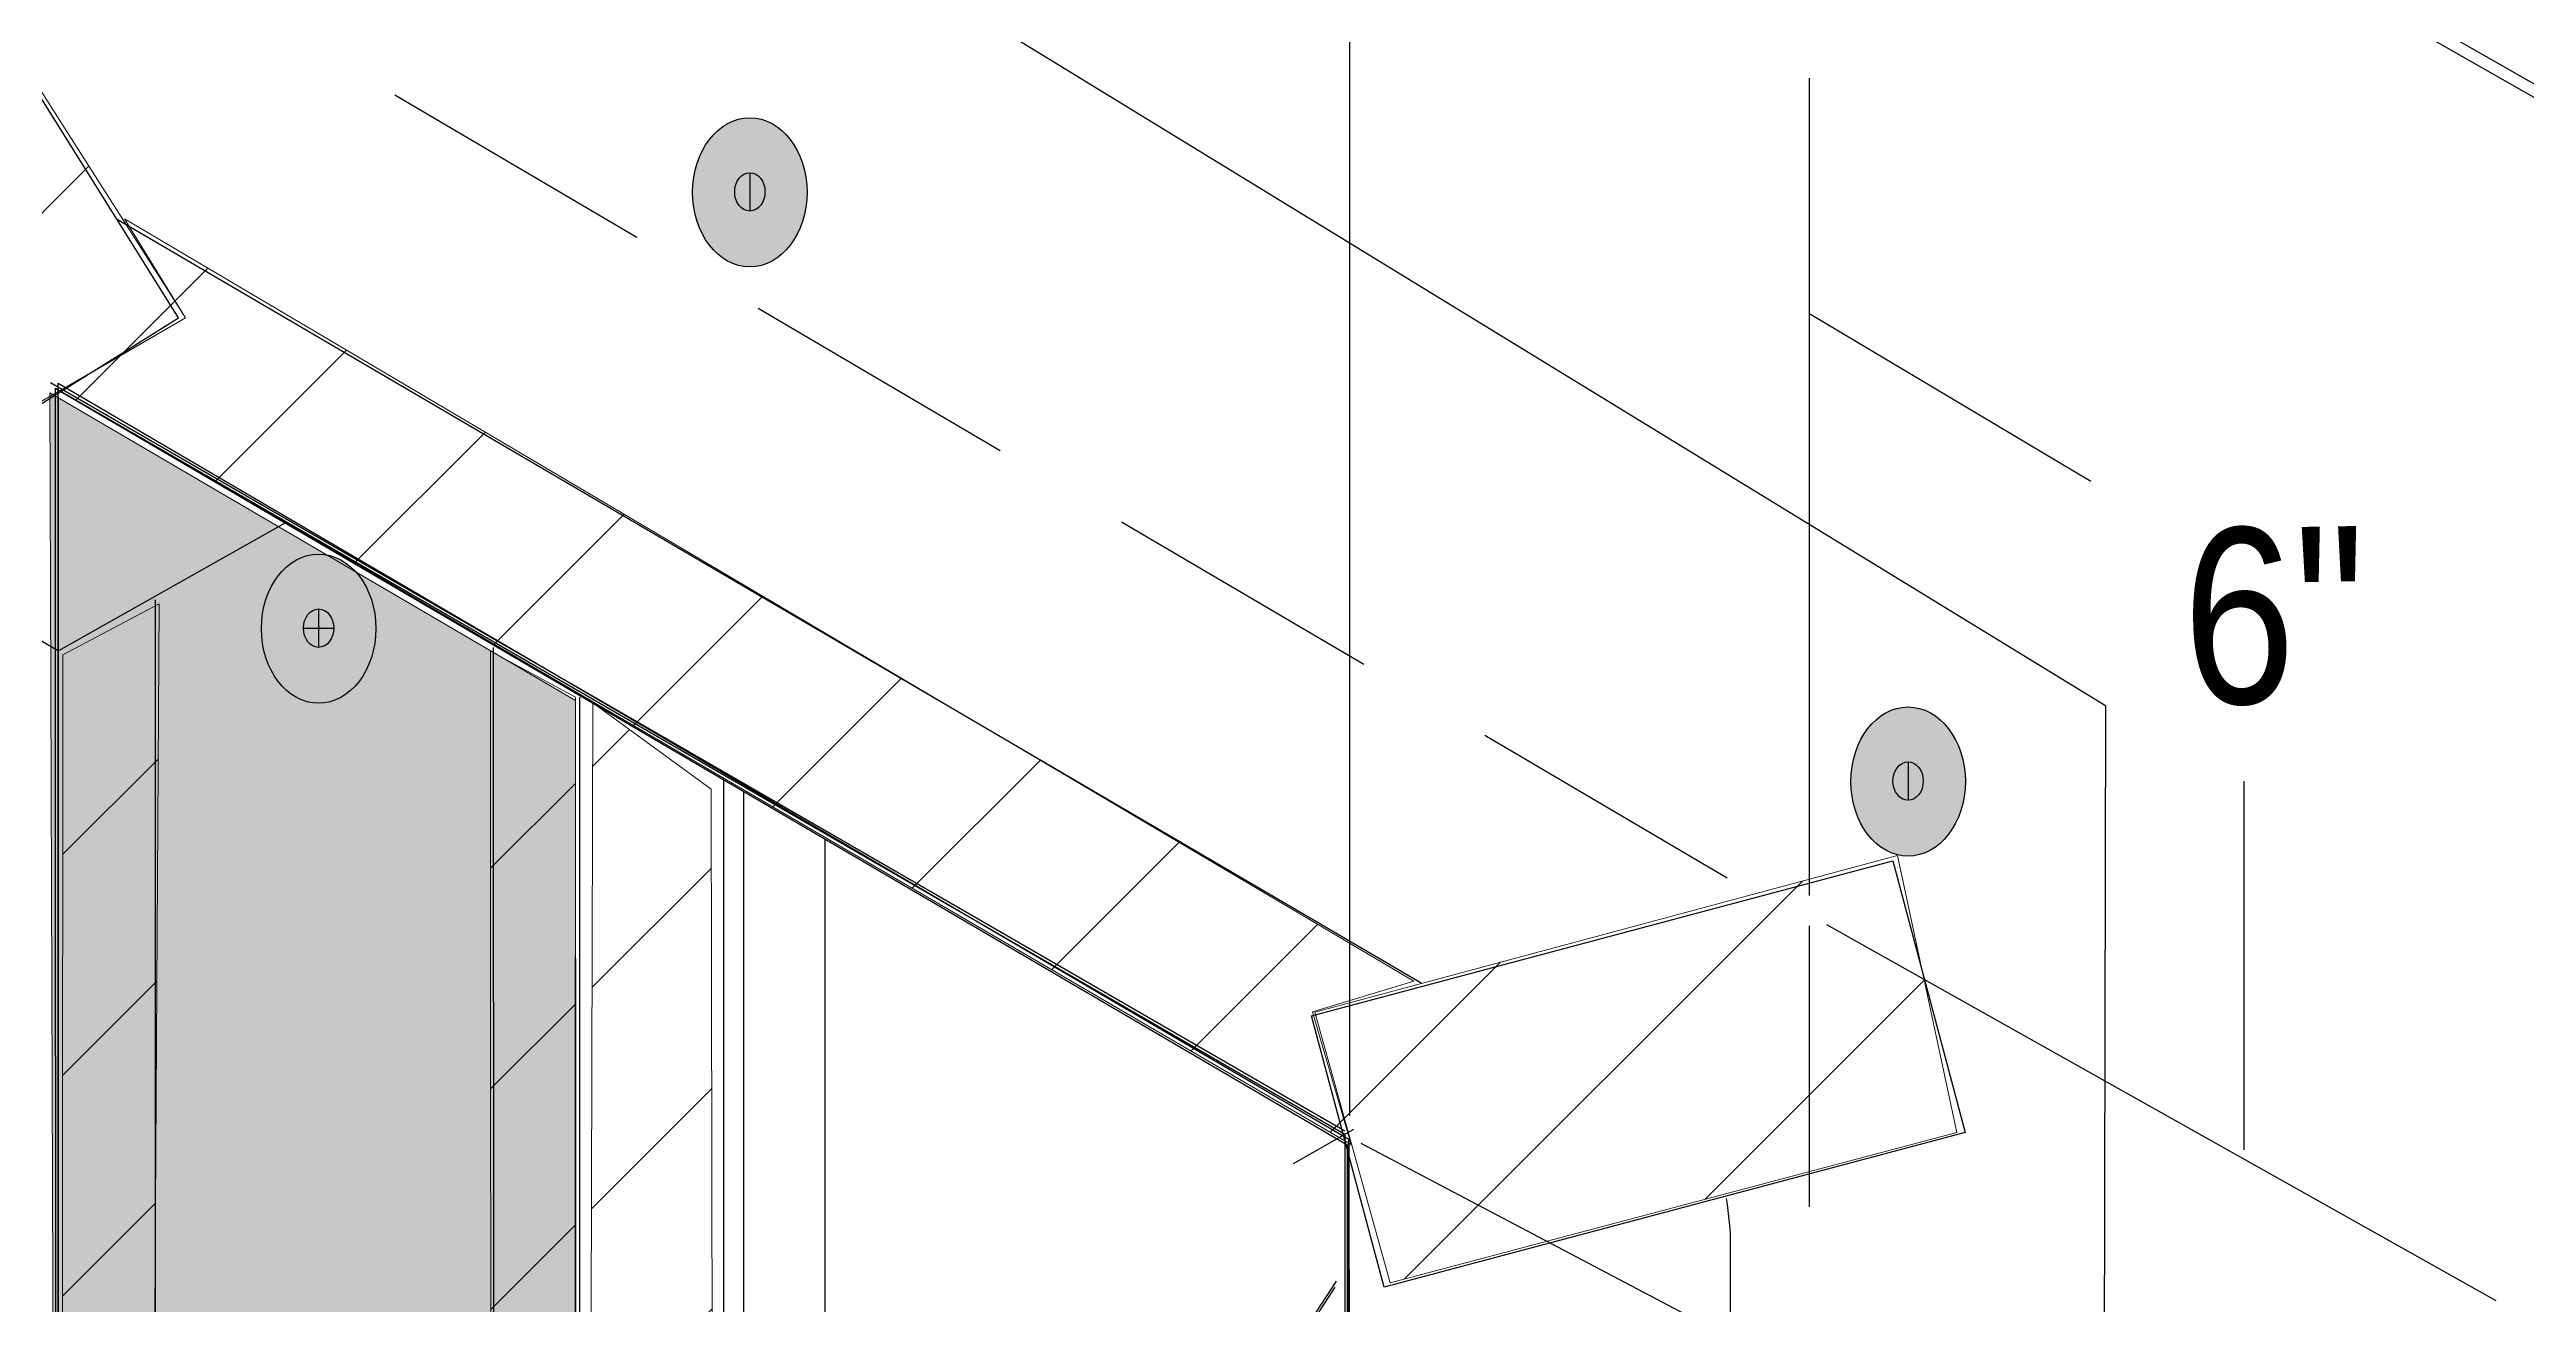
# Model space of a CAD drawing. Extents: x -1392 to 5791, y -3809 to 1722.
# Drawn here: x 3747.7 to 3906.4, y -2700.8 to -2620.4 of the extents above; entities that cross this region are included whole.
import ezdxf

# ---------------------------------------------------------------- set-up
doc = ezdxf.new("R2010")
doc.units = 0
doc.header["$MEASUREMENT"] = 0
doc.linetypes.add('AI-Linetype-60', pattern=[27, 18, -9])
for name, color, linetype, lineweight in [('G-ANNO-TTLB', 7, 'Continuous', 0), ('Layer 12', 7, 'Continuous', 0), ('TYVEK', 7, 'Continuous', 0), ('WALL SCRATCH', 7, 'Continuous', 0)]:
    doc.layers.add(name, color=color, linetype=linetype, lineweight=lineweight)
pattern_1 = [(45, (0, 0), (-7.071067, 7.07107), [])]

# ---------------------------------------------------------------- blocks, each defined once
blk = doc.blocks.new('Block_136')
at = {"layer": 'WALL SCRATCH', "true_color": 0x003b71, "transparency": 33554687}
h = blk.add_hatch(color=156, dxfattribs=at)
h.dxf.hatch_style = 2
edge = h.paths.add_edge_path()
edge.add_ellipse((3866.76, -2667.29), major_axis=(0, 4.78), ratio=0.766948, start_angle=0, end_angle=360)
at = {"layer": 'WALL SCRATCH', "color": 18, "lineweight": 25, "true_color": 0x080808}
blk.add_line((3866.76, -2666.03), (3866.76, -2668.5), dxfattribs=at)
at = {"layer": 'WALL SCRATCH', "color": 18, "lineweight": 25, "true_color": 0x000000}
blk.add_ellipse((3866.76, -2667.29), major_axis=(0, 4.78), ratio=0.766948, dxfattribs=at)
at = {"layer": 'WALL SCRATCH', "color": 18, "lineweight": 25, "true_color": 0x080808}
blk.add_ellipse((3866.76, -2667.26), major_axis=(0, 1.23), ratio=0.788846, dxfattribs=at)
blk = doc.blocks.new('Block_135')
at = {"layer": 'WALL SCRATCH'}
blk.add_blockref('Block_136', (0, 0), dxfattribs=at)
blk = doc.blocks.new('Block_130')
at = {"layer": 'WALL SCRATCH'}
blk.add_blockref('Block_135', (0, 0), dxfattribs=at)
blk = doc.blocks.new('Block_142')
at = {"layer": 'WALL SCRATCH', "true_color": 0x003b71, "transparency": 33554687}
h = blk.add_hatch(color=156, dxfattribs=at)
h.dxf.hatch_style = 2
edge = h.paths.add_edge_path()
edge.add_ellipse((3792.57, -2629.53), major_axis=(0, 4.78), ratio=0.766948, start_angle=0, end_angle=360)
at = {"layer": 'WALL SCRATCH', "color": 18, "lineweight": 25, "true_color": 0x080808}
blk.add_line((3792.57, -2628.27), (3792.57, -2630.73), dxfattribs=at)
at = {"layer": 'WALL SCRATCH', "color": 18, "lineweight": 25, "true_color": 0x000000}
blk.add_ellipse((3792.57, -2629.53), major_axis=(0, 4.78), ratio=0.766948, dxfattribs=at)
at = {"layer": 'WALL SCRATCH', "color": 18, "lineweight": 25, "true_color": 0x080808}
blk.add_ellipse((3792.57, -2629.5), major_axis=(0, 1.23), ratio=0.788846, dxfattribs=at)
blk = doc.blocks.new('Block_141')
at = {"layer": 'WALL SCRATCH'}
blk.add_blockref('Block_142', (0, 0), dxfattribs=at)
blk = doc.blocks.new('Block_149')
at = {"layer": 'WALL SCRATCH', "true_color": 0x003b71, "transparency": 33554687}
h = blk.add_hatch(color=156, dxfattribs=at)
h.dxf.hatch_style = 2
edge = h.paths.add_edge_path()
edge.add_ellipse((3866.76, -2667.29), major_axis=(0, 4.78), ratio=0.766948, start_angle=0, end_angle=360)
at = {"layer": 'WALL SCRATCH', "color": 18, "lineweight": 25, "true_color": 0x080808}
blk.add_line((3866.76, -2666.03), (3866.76, -2668.5), dxfattribs=at)
at = {"layer": 'WALL SCRATCH', "color": 18, "lineweight": 25, "true_color": 0x000000}
blk.add_ellipse((3866.76, -2667.29), major_axis=(0, 4.78), ratio=0.766948, dxfattribs=at)
at = {"layer": 'WALL SCRATCH', "color": 18, "lineweight": 25, "true_color": 0x080808}
blk.add_ellipse((3866.76, -2667.26), major_axis=(0, 1.23), ratio=0.788846, dxfattribs=at)
blk = doc.blocks.new('Block_148')
at = {"layer": 'WALL SCRATCH'}
blk.add_blockref('Block_149', (0, 0), dxfattribs=at)
blk = doc.blocks.new('Block_143')
at = {"layer": 'WALL SCRATCH'}
blk.add_blockref('Block_148', (0, 0), dxfattribs=at)
blk = doc.blocks.new('Block_155')
at = {"layer": 'WALL SCRATCH', "true_color": 0x003b71, "transparency": 33554687}
h = blk.add_hatch(color=156, dxfattribs=at)
h.dxf.hatch_style = 2
edge = h.paths.add_edge_path()
edge.add_ellipse((3792.57, -2629.53), major_axis=(0, 4.78), ratio=0.766948, start_angle=0, end_angle=360)
at = {"layer": 'WALL SCRATCH', "color": 18, "lineweight": 25, "true_color": 0x080808}
blk.add_line((3792.57, -2628.27), (3792.57, -2630.73), dxfattribs=at)
at = {"layer": 'WALL SCRATCH', "color": 18, "lineweight": 25, "true_color": 0x000000}
blk.add_ellipse((3792.57, -2629.53), major_axis=(0, 4.78), ratio=0.766948, dxfattribs=at)
at = {"layer": 'WALL SCRATCH', "color": 18, "lineweight": 25, "true_color": 0x080808}
blk.add_ellipse((3792.57, -2629.5), major_axis=(0, 1.23), ratio=0.788846, dxfattribs=at)
blk = doc.blocks.new('Block_154')
at = {"layer": 'WALL SCRATCH'}
blk.add_blockref('Block_155', (0, 0), dxfattribs=at)
blk = doc.blocks.new('Block_591')
at = {"layer": 'TYVEK', "color": 3, "lineweight": 25, "true_color": 0x00ff00}
for points in [[(3837.48, -2685.91)], [(3830.74, -2689.61)]]:
    blk.add_lwpolyline(points, dxfattribs=at)
blk = doc.blocks.new('Block_608')
at = {"layer": 'TYVEK', "color": 18, "lineweight": 25, "true_color": 0x000000}
for points in [[(3748.65, -2641.78)], [(3831.26, -2689.56)]]:
    blk.add_lwpolyline(points, dxfattribs=at)
blk = doc.blocks.new('Block_609')
at = {"layer": 'TYVEK', "color": 3, "lineweight": 25, "true_color": 0x00ff00}
for points in [[(3748.65, -2641.78)], [(3831.26, -2689.56)]]:
    blk.add_lwpolyline(points, dxfattribs=at)
blk = doc.blocks.new('Block_650')
at = {"layer": 'TYVEK', "color": 18, "lineweight": 25, "true_color": 0x000000}
for points in [[(3787.91, -2661.48)], [(3787.91, -2766.43)]]:
    blk.add_lwpolyline(points, dxfattribs=at)
blk = doc.blocks.new('Block_657')
at = {"layer": 'TYVEK', "true_color": 0x003b71, "transparency": 33554687}
h = blk.add_hatch(color=156, dxfattribs=at)
h.dxf.hatch_style = 2
edge = h.paths.add_edge_path()
edge.add_ellipse((3764.95, -2657.49), major_axis=(0, 4.78), ratio=0.766948, start_angle=0, end_angle=360)
h = blk.add_hatch(color=156, dxfattribs=at)
h.dxf.hatch_style = 2
edge = h.paths.add_edge_path()
edge.add_ellipse((3764.93, -2720.86), major_axis=(0, 4.78), ratio=0.766948, start_angle=0, end_angle=360)
h = blk.add_hatch(color=156, dxfattribs=at)
h.dxf.hatch_style = 2
edge = h.paths.add_edge_path()
edge.add_ellipse((3764.95, -2783.4), major_axis=(0, 4.78), ratio=0.766948, start_angle=0, end_angle=360)
at = {"layer": 'TYVEK', "color": 18, "lineweight": 25, "true_color": 0x080808}
for p, q in [((3764.95, -2656.23), (3764.95, -2658.69)), ((3763.98, -2657.46), (3765.92, -2657.46)), ((3763.96, -2720.83), (3765.9, -2720.83)), ((3764.93, -2719.59), (3764.93, -2722.06)), ((3764.95, -2782.13), (3764.95, -2784.6)), ((3763.98, -2783.37), (3765.92, -2783.37))]:
    blk.add_line(p, q, dxfattribs=at)
at = {"layer": 'TYVEK', "color": 33, "lineweight": 25, "true_color": 0xcc9966}
for points in [[(3764.44, -2653.07)], [(3760.77, -2657.85)], [(3764.42, -2716.44)], [(3764.44, -2778.98)], [(3760.77, -2783.76)]]:
    blk.add_lwpolyline(points, dxfattribs=at)
at = {"layer": 'TYVEK', "color": 18, "lineweight": 25, "true_color": 0x000000}
for centre in [(3764.95, -2657.49), (3764.93, -2720.86), (3764.95, -2783.4)]:
    blk.add_ellipse(centre, major_axis=(0, 4.78), ratio=0.766948, dxfattribs=at)
at = {"layer": 'TYVEK', "color": 18, "lineweight": 25, "true_color": 0x080808}
for centre in [(3764.95, -2657.46), (3764.93, -2720.83), (3764.95, -2783.37)]:
    blk.add_ellipse(centre, major_axis=(0, 1.23), ratio=0.788846, dxfattribs=at)

msp = doc.modelspace()

# ---------------------------------------------------------------- hatches: boundary and pattern name
at = {"layer": 'G-ANNO-TTLB', "true_color": 0xff00ff, "transparency": 33554687}
h = msp.add_hatch(color=6, dxfattribs=at)
edge = h.paths.add_edge_path()
edge.add_spline(control_points=[(5472, -3692.6), (5472, -3692.6), (2542.48, -3692.6), (2542.48, -3692.6), (2542.48, -3692.6), (2542.48, -1235.6), (2542.48, -1235.6), (2542.48, -1235.6), (5472, -1235.6), (5472, -1235.6), (5472, -1235.6), (5472, -3692.6), (5472, -3692.6)], knot_values=[0, 0, 0, 0, 1, 1, 1, 2, 2, 2, 3, 3, 3, 4, 4, 4, 4], degree=3, periodic=0)
edge = h.paths.add_edge_path()
edge.add_spline(control_points=[(2551.48, -1244.6), (2551.48, -1244.6), (2551.48, -3683.6), (2551.48, -3683.6), (2551.48, -3683.6), (5463, -3683.6), (5463, -3683.6), (5463, -3683.6), (5463, -1244.6), (5463, -1244.6), (5463, -1244.6), (2551.48, -1244.6), (2551.48, -1244.6)], knot_values=[0, 0, 0, 0, 1, 1, 1, 2, 2, 2, 3, 3, 3, 4, 4, 4, 4], degree=3, periodic=0)
edge.add_line((2551.48, -1244.6), (2551.48, -1244.6))
at = {"layer": 'Layer 12', "true_color": 0x000000, "transparency": 33554457}
h = msp.add_hatch(dxfattribs=at)
h.set_pattern_fill('_U', color=18, scale=10, angle=45, style=2, pattern_type=0)
h.set_pattern_definition(pattern_1)
h.paths.add_polyline_path([(3740.72, -2646.67), (3717.24, -2609.56), (3732.25, -2599.61), (3756.42, -2637.57)])
h = msp.add_hatch(dxfattribs=at)
h.set_pattern_fill('_U', color=18, scale=10, angle=45, style=2, pattern_type=0)
h.set_pattern_definition(pattern_1)
h.paths.add_polyline_path([(3748.39, -2642.25), (3756.42, -2637.57), (3752.51, -2631.22), (3835.09, -2680.09), (3828.61, -2682.04), (3831.09, -2690.56)])
at = {"layer": 'Layer 12', "true_color": 0x848484, "transparency": 33554457}
h = msp.add_hatch(color=252, dxfattribs=at)
h.dxf.hatch_style = 2
h.paths.add_polyline_path([(3781.5, -2794.69), (3781.4, -2662.09), (3747.73, -2642.39), (3748.31, -2813.35)])
at = {"layer": 'Layer 12', "true_color": 0x000000, "transparency": 33554687}
h = msp.add_hatch(dxfattribs=at)
h.set_pattern_fill('_U', color=18, scale=10, angle=45, style=2, pattern_type=0)
h.set_pattern_definition(pattern_1)
h.paths.add_polyline_path([(3753.8, -2810.24), (3748.49, -2813.35), (3748.56, -2659.17), (3754.73, -2655.91)])
h = msp.add_hatch(dxfattribs=at)
h.set_pattern_fill('_U', color=18, scale=10, angle=45, style=2, pattern_type=0)
h.set_pattern_definition(pattern_1)
h.paths.add_polyline_path([(3781.31, -2794.74), (3776, -2797.85), (3775.96, -2658.94), (3781.41, -2661.89)])
at = {"layer": 'Layer 12', "true_color": 0x000000, "transparency": 33554457}
h = msp.add_hatch(dxfattribs=at)
h.set_pattern_fill('_U', color=18, scale=10, angle=45, style=2, pattern_type=0)
h.set_pattern_definition(pattern_1)
h.paths.add_polyline_path([(3790.33, -2800.04), (3782.15, -2795), (3782.51, -2662.25), (3790.1, -2667.77)])
h = msp.add_hatch(dxfattribs=at)
h.set_pattern_fill('_U', color=18, scale=10, angle=45, style=2, pattern_type=0)
h.set_pattern_definition(pattern_1)
h.paths.add_polyline_path([(3869.89, -2689.79), (3833.58, -2699.42), (3828.75, -2682.07), (3866.08, -2672.04)])

# ---------------------------------------------------------------- linework, layer by layer
at = {"layer": 'G-ANNO-TTLB'}
for points in [[(5472, -3692.6), (5472, -3692.6), (2542.48, -3692.6), (2542.48, -3692.6), (2542.48, -3692.6), (2542.48, -1235.6), (2542.48, -1235.6), (2542.48, -1235.6), (5472, -1235.6), (5472, -1235.6), (5472, -1235.6), (5472, -3692.6), (5472, -3692.6)], [(2551.48, -1244.6), (2551.48, -1244.6), (2551.48, -3683.6), (2551.48, -3683.6), (2551.48, -3683.6), (5463, -3683.6), (5463, -3683.6), (5463, -3683.6), (5463, -1244.6), (5463, -1244.6), (5463, -1244.6), (2551.48, -1244.6), (2551.48, -1244.6)]]:
    msp.add_open_spline(points, degree=3, knots=[0, 0, 0, 0, 1, 1, 1, 2, 2, 2, 3, 3, 3, 4, 4, 4, 4], dxfattribs=at)
at = {"layer": 'Layer 12'}
for points in [[(3740.72, -2646.67), (3717.24, -2609.56), (3732.25, -2599.61), (3756.42, -2637.57)], [(3748.39, -2642.25), (3756.42, -2637.57), (3752.51, -2631.22), (3835.09, -2680.09), (3828.61, -2682.04), (3831.09, -2690.56)], [(3781.5, -2794.69), (3781.4, -2662.09), (3747.73, -2642.39), (3748.31, -2813.35)], [(3753.8, -2810.24), (3748.49, -2813.35), (3748.56, -2659.17), (3754.73, -2655.91)], [(3781.31, -2794.74), (3776, -2797.85), (3775.96, -2658.94), (3781.41, -2661.89)], [(3790.33, -2800.04), (3782.15, -2795), (3782.51, -2662.25), (3790.1, -2667.77)], [(3869.89, -2689.79), (3833.58, -2699.42), (3828.75, -2682.07), (3866.08, -2672.04)]]:
    msp.add_lwpolyline(points, close=True, dxfattribs=at)
at = {"layer": 'TYVEK', "color": 18, "lineweight": 25, "true_color": 0x000000}
for p, q in [((3652.2, -2478.04), (3920.99, -2631.52)), ((3755.98, -2637.57), (3732.25, -2599.61)), ((3752.01, -2631.22), (3835.56, -2680.19)), ((3740.72, -2647.11), (3755.98, -2637.57)), ((3748.18, -2642.14), (3830.87, -2690.59)), ((3748.26, -2641.75), (3830.93, -2690.2)), ((3748.34, -2813.18), (3748.26, -2641.75)), ((3748.26, -2641.75), (3830.93, -2690.2)), ((3748.27, -2813.8), (3748.27, -2642.19)), ((3830.81, -2861.55), (3830.86, -2690.59)), ((3830.81, -2833.86), (3830.86, -2690.59)), ((3830.88, -2861.14), (3830.93, -2690.2))]:
    msp.add_line(p, q, dxfattribs=at)
at = {"layer": 'TYVEK', "color": 1, "lineweight": 25, "true_color": 0xff0000}
for p, q in [((3830.98, -2605.9), (3830.98, -2688.72)), ((3860.42, -2622.21), (3860.42, -2674.59)), ((3860.41, -2637.28), (3878.46, -2648.03)), ((3888.26, -2667.26), (3888.26, -2690.89)), ((3861.53, -2676.45), (3904.4, -2700.55)), ((3831.7, -2690.46), (3904.13, -2728.65))]:
    msp.add_line(p, q, dxfattribs=at)
at = {"layer": 'TYVEK', "color": 3, "lineweight": 25, "true_color": 0x00ff00}
for p, q in [((3747.78, -2641.71), (3830.69, -2689.67)), ((3790.9, -2788.04), (3790.9, -2667.17)), ((3792.19, -2786.95), (3792.19, -2667.93)), ((3797.4, -2784.35), (3797.4, -2670.98)), ((3827.4, -2691.77), (3831.26, -2689.56))]:
    msp.add_line(p, q, dxfattribs=at)
at = {"layer": 'TYVEK', "color": 4, "lineweight": 25, "true_color": 0x00ffff}
for p, q in [((3748.27, -2642.64), (3748.27, -2813.6)), ((3723.45, -2644.34), (3748.3, -2658.91)), ((3752.77, -2644.82), (3752.77, -2644.83)), ((3762.83, -2650.72), (3748.3, -2658.91)), ((3754.48, -2655.65), (3754.48, -2809.66)), ((3776.14, -2658.69), (3776.15, -2797.69)), ((3781.66, -2661.88), (3781.67, -2768.21)), ((3830.81, -2861.55), (3830.86, -2690.59))]:
    msp.add_line(p, q, dxfattribs=at)
at = {"layer": 'TYVEK', "color": 252, "lineweight": 25, "true_color": 0x848484}
for p, q in [((3830.05, -2699.7), (3805.18, -2738)), ((3830.12, -2699.3), (3805.24, -2737.6))]:
    msp.add_line(p, q, dxfattribs=at)
at = {"layer": 'TYVEK', "color": 18, "linetype": 'AI-Linetype-60', "lineweight": 25, "true_color": 0x000000}
msp.add_lwpolyline([(3722.64, -2826.05), (3723.27, -2595.91), (3860.42, -2676.54), (3860.42, -2905.52)], dxfattribs=at)
at = {"layer": 'TYVEK', "color": 18, "lineweight": 25, "true_color": 0x000000}
msp.add_lwpolyline([(3830.69, -2689.95), (3830.69, -2861.32), (3748.14, -2813.18), (3748.09, -2642.09), (3830.69, -2689.88)], dxfattribs=at)
at = {"layer": 'TYVEK', "color": 4, "lineweight": 25, "true_color": 0x00ffff}
msp.add_lwpolyline([(3748.27, -2658.45), (3748.26, -2641.75), (3830.93, -2690.2), (3830.96, -2706.92)], dxfattribs=at)
at = {"layer": 'TYVEK', "color": 243, "lineweight": 25, "true_color": 0xcc667f}
msp.add_lwpolyline([(3748.65, -2641.71)], dxfattribs=at)
at = {"layer": 'TYVEK', "color": 18, "lineweight": 25, "true_color": 0x000000}
msp.add_lwpolyline([(3865.79, -2672.38), (3870.42, -2689.78), (3833.19, -2699.7), (3828.55, -2682.3)], close=True, dxfattribs=at)
at = {"layer": 'TYVEK', "color": 3, "lineweight": 25, "true_color": 0x00ff00}
msp.add_lwpolyline([(3843.11, -2689.67)], dxfattribs=at)
at = {"layer": 'TYVEK', "color": 4, "lineweight": 25, "true_color": 0x00ffff}
msp.add_open_spline([(3855.39, -2721.66), (3855.39, -2721.66), (3855.39, -2697.1), (3855.39, -2697.1), (3855.39, -2696.06), (3855.3, -2695.02), (3855.12, -2694.01)], degree=3, knots=[0, 0, 0, 0, 1, 1, 1, 2, 2, 2, 2], dxfattribs=at)
at = {"layer": 'WALL SCRATCH', "color": 2, "lineweight": 25, "true_color": 0xffff00}
msp.add_line((3921.09, -2630.71), (3652.3, -2477.23), dxfattribs=at)
at = {"layer": 'WALL SCRATCH', "color": 18, "lineweight": 25, "true_color": 0x000000}
for q in [(3709.36, -2558.28), (3709.36, -2558.28), (3878.8, -2939.02), (3878.8, -2939.02)]:
    msp.add_line((3879.4, -2662.43), q, dxfattribs=at)

# ---------------------------------------------------------------- block references
at = {"layer": 'TYVEK'}
for name in ['Block_608', 'Block_609', 'Block_657', 'Block_650', 'Block_591']:
    msp.add_blockref(name, (0, 0), dxfattribs=at)
at = {"layer": 'WALL SCRATCH'}
for name in ['Block_130', 'Block_143', 'Block_141', 'Block_154']:
    msp.add_blockref(name, (0, 0), dxfattribs=at)

# ---------------------------------------------------------------- texts
at = {"layer": 'TYVEK', "insert": (3884.46, -2662.52), "char_height": 0.2, "attachment_point": 7, "rotation": 0.9999}
msp.add_mtext('\\C1;\\c255;\\FArial Narrow|b0|i0|c1;\\H11.253424;\\W1.000002;6"', dxfattribs=at)

doc.saveas('drawing.dxf')
